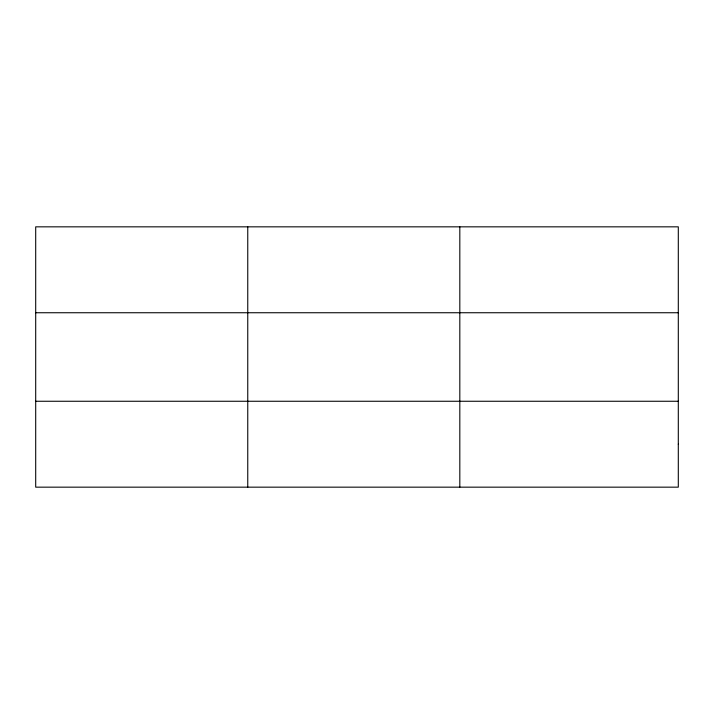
<?xml version="1.0" encoding="UTF-8"?>
<svg xmlns="http://www.w3.org/2000/svg" width="714" height="714" viewBox="0 0 714 714"><rect width="100%" height="100%" fill="white"/><g stroke="black" fill="none" stroke-linecap="round" stroke-linejoin="round"><path stroke-width="1.07" d="M247.758 487.162L247.758 226.838M459.816 487.162L459.816 226.838M35.7 312.741L678.3 312.741M35.7 401.259L678.3 401.259M678.3 444.206L678.3 487.162L35.7 487.162L35.7 226.838L678.3 226.838L678.3 444.206"/></g></svg>
